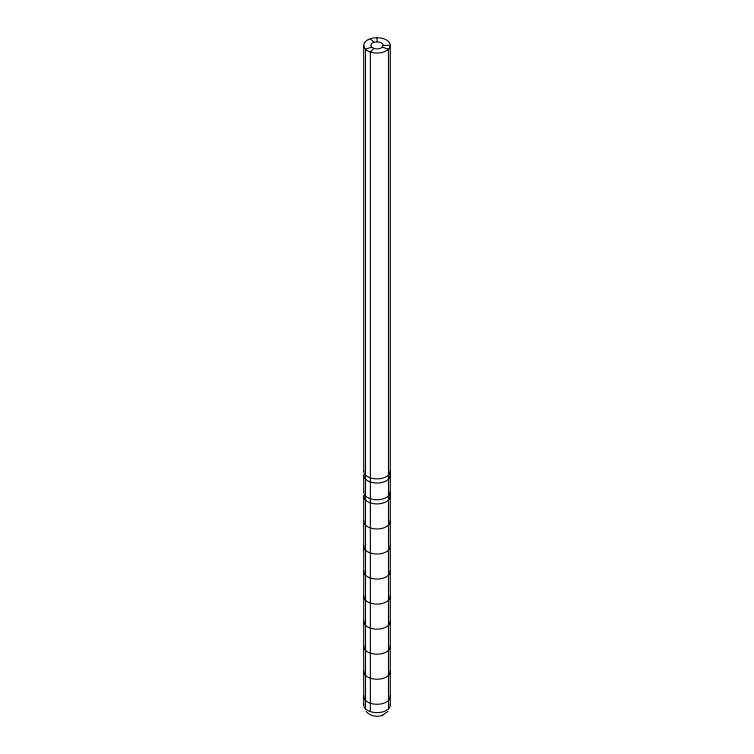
<?xml version="1.0" encoding="UTF-8"?>
<svg xmlns="http://www.w3.org/2000/svg" width="754" height="754" viewBox="0 0 754 754"><rect width="100%" height="100%" fill="white"/><g stroke="black" fill="none" stroke-linecap="round" stroke-linejoin="round"><path stroke-width="1.13" d="M371.684 47.144A6.136 3.544 0 0 1 373.937 42.309L377 41.828A6.136 3.544 0 0 1 383.136 45.372L382.316 47.144A6.136 3.544 0 0 1 373.937 48.444L371.684 47.144L365.492 49.208L365.492 708.807M387.924 711.437L382.391 715.32M373.937 48.444L370.355 52.026L370.355 711.616M366.076 711.437C369.856 715.998 376.623 717.412 382.089 715.423M381.703 715.574L382.844 715.15M383.136 45.372L390.289 45.372L390.289 704.971M382.316 47.144L388.508 49.208L388.508 708.807M370.355 38.727A13.289 7.672 0 0 1 390.289 45.372A13.289 7.672 0 0 1 370.355 52.026A13.289 7.672 0 0 1 370.355 38.727L373.937 42.309M377 37.7L377 41.828M363.711 45.372L363.711 471.193M363.711 475.359L363.711 492.06M363.711 496.236L363.711 704.971M390.242 470.524A13.289 7.672 0 0 1 377 478.865A13.289 7.672 0 0 1 363.758 470.524M390.242 645.858A13.289 7.672 0 0 1 377 654.199A13.289 7.672 0 0 1 363.758 645.858M390.242 620.806A13.289 7.672 0 0 1 377 629.147A13.289 7.672 0 0 1 363.758 620.806M390.242 595.764A13.289 7.672 0 0 1 377 604.105A13.289 7.672 0 0 1 363.758 595.764M390.242 570.712A13.289 7.672 0 0 1 377 579.053A13.289 7.672 0 0 1 363.758 570.712M390.242 704.302A13.289 7.672 0 0 1 377 712.643A13.289 7.672 0 0 1 363.758 704.302M390.242 670.9A13.289 7.672 0 0 1 377 679.25A13.289 7.672 0 0 1 363.758 670.9M390.242 520.618A13.289 7.672 0 0 1 377 528.959A13.289 7.672 0 0 1 363.758 520.618M390.242 495.566A13.289 7.672 0 0 1 377 503.908A13.289 7.672 0 0 1 363.758 495.566M390.242 491.391A13.289 7.672 0 0 1 377 499.732A13.289 7.672 0 0 1 363.758 491.391M390.242 474.69A13.289 7.672 0 0 1 377 483.041A13.289 7.672 0 0 1 363.758 474.69M390.242 545.66A13.289 7.672 0 0 1 377 554.011A13.289 7.672 0 0 1 363.758 545.66M390.242 695.951A13.289 7.672 0 0 1 377 704.293A13.289 7.672 0 0 1 363.758 695.951"/></g></svg>
